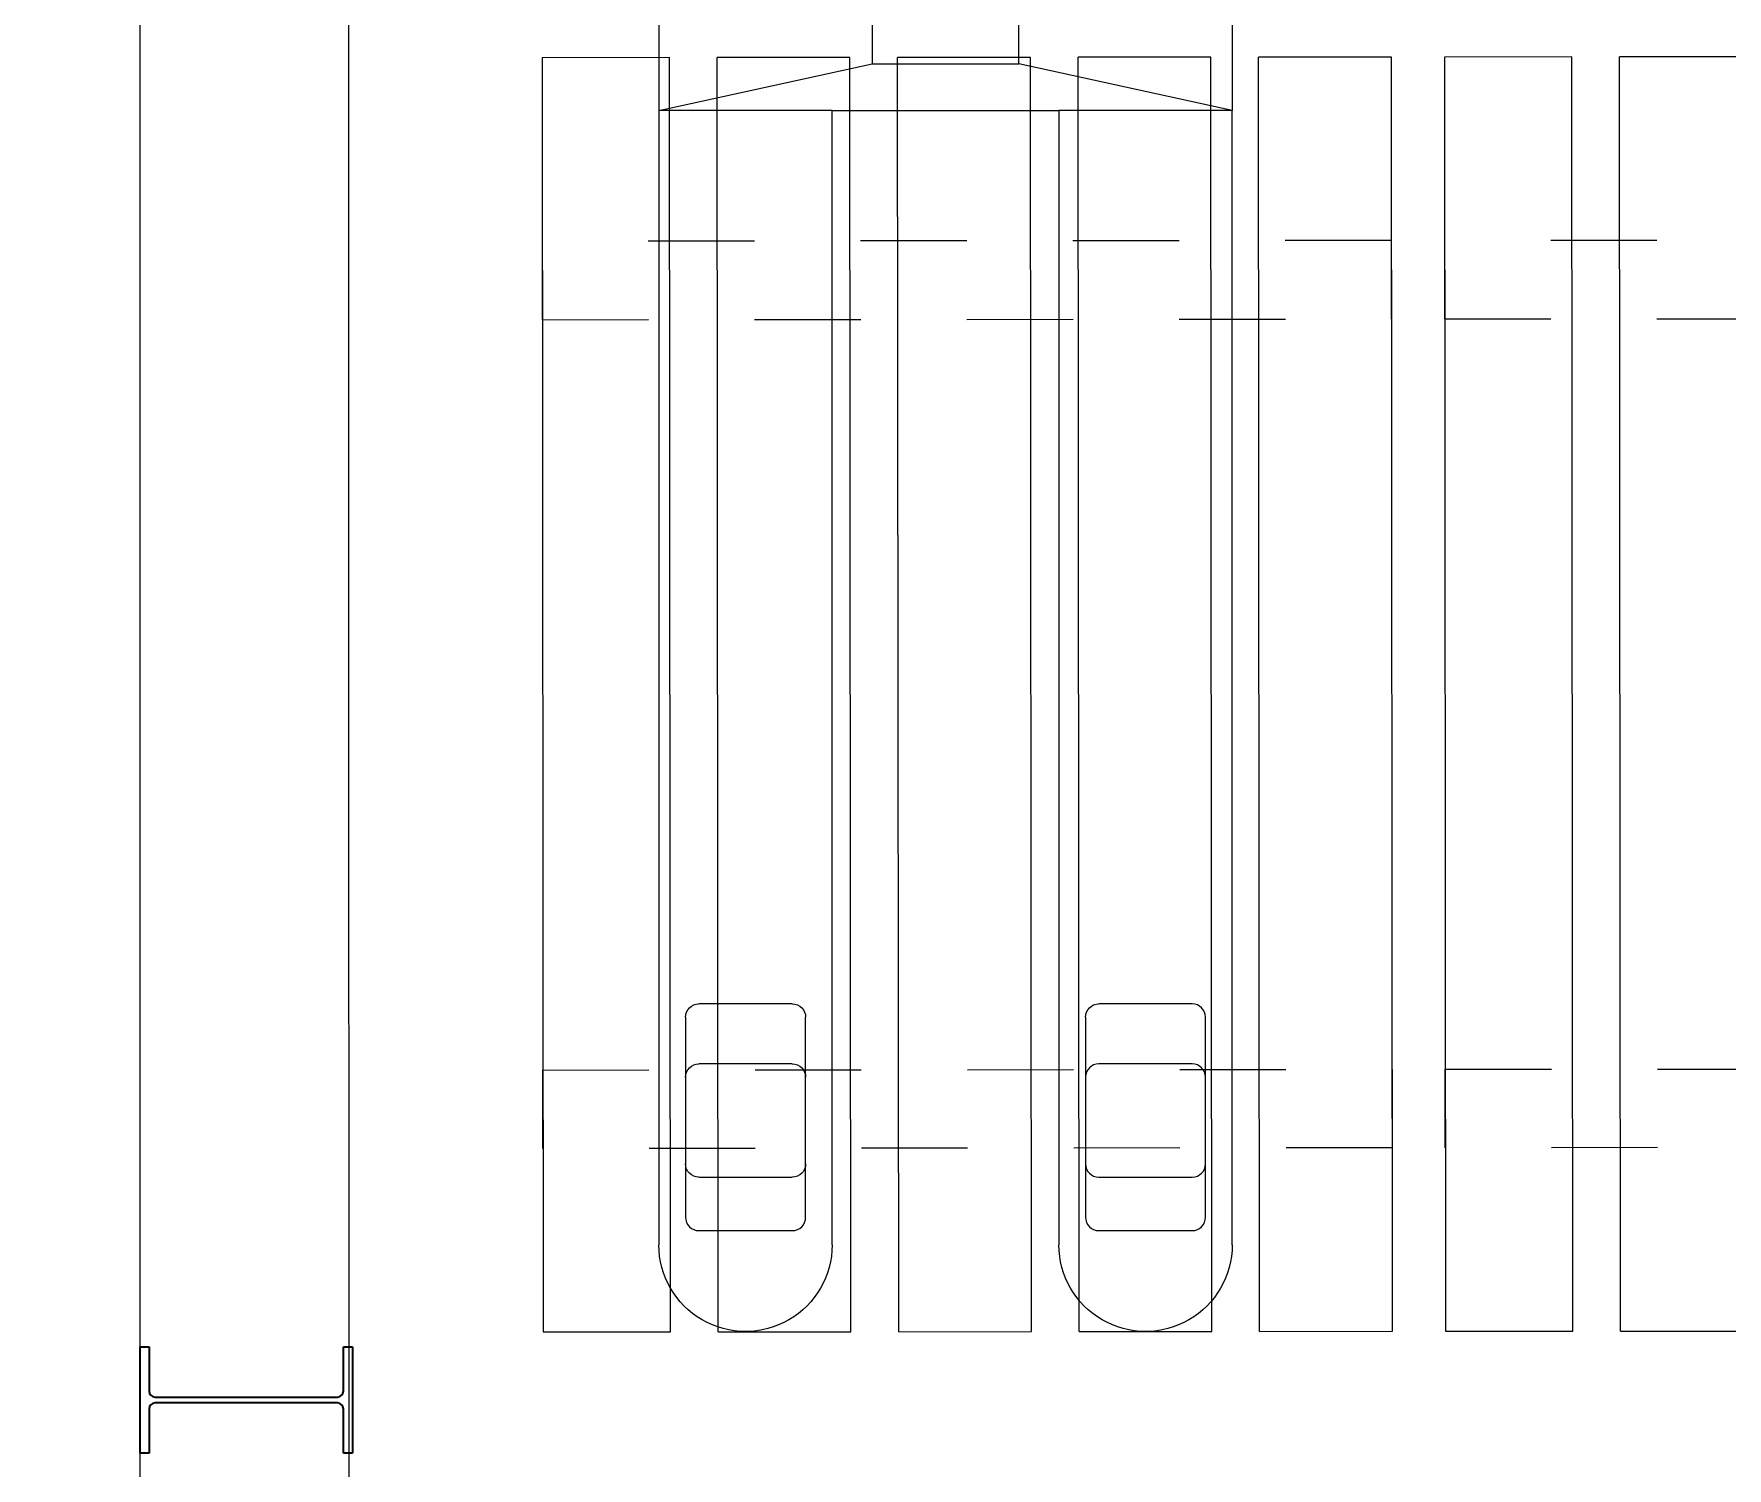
# Model space of a CAD drawing. Header units: millimetres. Extents: x 15590 to 15992, y 1055 to 1132.
# Drawn here: x 15896.668 to 15898.263, y 1108.389 to 1109.74 of the extents above; entities that cross this region are included whole.
import ezdxf

# ---------------------------------------------------------------- set-up
doc = ezdxf.new("R2010")
doc.units = ezdxf.units.MM
doc.header["$MEASUREMENT"] = 0
doc.linetypes.add('CACHE2', pattern=[0.1875, 0.125, -0.0625])
doc.layers.get('0').update_dxf_attribs({"lineweight": 9})
doc.layers.add('0$2E', color=7, linetype='Continuous', lineweight=0)
for name, color, linetype in [('Mobilier', 252, 'Continuous'), ('murs exterieurs.P', 7, 'Continuous'), ('structure', 7, 'Continuous')]:
    doc.layers.add(name, color=color, linetype=linetype)

# ---------------------------------------------------------------- blocks, each defined once
blk = doc.blocks.new('A$C29413FD8')
at = {"layer": 'Mobilier', "color": 34, "linetype": 'Continuous', "lineweight": 9}
for p, q in [((0.125, 1.2), (0, 1.2)), ((0, 1.2), (0, 0)), ((0.125, 1.2), (0.125, 0)), ((0.295, 1.2), (0.17, 1.2)), ((0.17, 1.2), (0.17, 0)), ((0.295, 1.2), (0.295, 0)), ((0.465, 1.2), (0.34, 1.2)), ((0.34, 1.2), (0.34, 0)), ((0.465, 1.2), (0.465, 0)), ((0.635, 1.2), (0.51, 1.2)), ((0.51, 1.2), (0.51, 0)), ((0.635, 1.2), (0.635, 0)), ((0.8, 1.2), (0.68, 1.2)), ((0.68, 1.2), (0.68, 0)), ((0.8, 0), (0.8, 1.2)), ((0, 0), (0.125, 0)), ((0.17, 0), (0.295, 0)), ((0.34, 0), (0.465, 0)), ((0.51, 0), (0.635, 0)), ((0.68, 0), (0.8, 0))]:
    blk.add_line(p, q, dxfattribs=at)
at = {"layer": 'Mobilier', "color": 34, "linetype": 'CACHE2', "lineweight": 9, "ltscale": 0.8}
for points in [[(0, 1.0272), (0.8, 1.0272), (0.8, 0.9533), (0, 0.9533)], [(0, 0.1728), (0.8, 0.1728), (0.8, 0.2467), (0, 0.2467)]]:
    blk.add_lwpolyline(points, close=True, dxfattribs=at)
blk = doc.blocks.new('A$C6FF46787')
at = {"layer": '0$2E', "color": 7, "linetype": 'Continuous', "lineweight": 5}
for p, q in [((0.6356, 1.1936), (0.6356, 1.3003)), ((0.7738, 1.3003), (0.7738, 1.1936)), ((0.4347, 1.2752), (0.4347, 1.1497)), ((0.9747, 1.2752), (0.9747, 1.1497)), ((0.4347, 1.1497), (0.6356, 1.1936)), ((0.7738, 1.1936), (0.6356, 1.1936)), ((0.9747, 1.1497), (0.7738, 1.1936)), ((0.4347, 1.1497), (0.5979, 1.1497)), ((0.4347, 0.0813), (0.4347, 1.1497)), ((0.8114, 1.1497), (0.5979, 1.1497)), ((0.5979, 1.1497), (0.5979, 0.0813)), ((0.8114, 1.1497), (0.9747, 1.1497)), ((0.8114, 0.0813), (0.8114, 1.1497)), ((0.9747, 1.1497), (0.9747, 0.0813)), ((0.4724, 0.3083), (0.5603, 0.3083)), ((0.8491, 0.3083), (0.937, 0.3083)), ((0.4598, 0.1073), (0.4598, 0.2957)), ((0.5728, 0.2957), (0.5728, 0.1073)), ((0.8365, 0.1073), (0.8365, 0.2957)), ((0.9496, 0.2957), (0.9496, 0.1073)), ((0.4724, 0.2517), (0.5603, 0.2517)), ((0.8491, 0.2517), (0.937, 0.2517)), ((0.5603, 0.145), (0.4724, 0.145)), ((0.937, 0.145), (0.8491, 0.145)), ((0.5603, 0.0948), (0.4724, 0.0948)), ((0.937, 0.0948), (0.8491, 0.0948))]:
    blk.add_line(p, q, dxfattribs=at)
at = {"layer": '0$2E', "color": 7, "linetype": 'Continuous', "lineweight": 5, "extrusion": (0, 0, -1)}
for centre, major_axis, start_param, end_param in [((0.4724, 0.2957), (-0.0126, 0), 0, 1.570796), ((0.4724, 0.2392), (-0.0126, 0), 0, 1.570796), ((0.5603, 0.2392), (0.0126, 0), 4.712389, 6.283185), ((0.4724, 0.1576), (0, -0.0126), 0, 1.570796), ((0.5603, 0.1576), (0.0126, 0), 0, 1.570796), ((0.4724, 0.1073), (0, -0.0126), 0, 1.570796), ((0.5603, 0.1073), (0.0126, 0), 0, 1.570796), ((0.8491, 0.1073), (0, -0.0126), 0, 1.570796), ((0.937, 0.1073), (0, -0.0126), 4.712389, 6.283185)]:
    blk.add_ellipse(centre, major_axis=major_axis, ratio=1, start_param=start_param, end_param=end_param, dxfattribs=at)
at = {"layer": '0$2E', "color": 7, "linetype": 'Continuous', "lineweight": 5}
for centre, major_axis, start_param, end_param in [((0.5603, 0.2957), (0.0126, 0), 0, 1.570796), ((0.8491, 0.2957), (0, 0.0126), 0, 1.570796), ((0.937, 0.2957), (0, 0.0126), 4.712389, 6.283185), ((0.8491, 0.2392), (-0.0126, 0), 4.712389, 6.283185), ((0.937, 0.2392), (0, 0.0126), 4.712389, 6.283185), ((0.8491, 0.1576), (0, -0.0126), 4.712389, 6.283185), ((0.937, 0.1576), (0, -0.0126), 0, 1.570796), ((0.5163, 0.0813), (0, -0.0816), 4.712389, 7.853982), ((0.8931, 0.0813), (-0.0816, 0), 0, 3.141593)]:
    blk.add_ellipse(centre, major_axis=major_axis, ratio=1, start_param=start_param, end_param=end_param, dxfattribs=at)

msp = doc.modelspace()

# ---------------------------------------------------------------- linework, layer by layer
msp.add_lwpolyline([(15899.769, 1110.4463), (15896.9648, 1110.446), (15896.965, 1107.1684), (15899.7693, 1107.1686)], close=True)
msp.add_circle((15910.6295, 1093.1562), 38.4411)
at = {"layer": 'murs exterieurs.P', "linetype": 'Continuous', "ltscale": 1000, "flags": 128}
msp.add_lwpolyline([(15896.7685, 1070.7037), (15896.7685, 1115.3534)], dxfattribs=at)
at = {"layer": 'structure', "color": 160, "linetype": 'Continuous', "lineweight": 35, "ltscale": 1000}
for p, q in [((15896.7685, 1108.5034), (15896.777, 1108.5034)), ((15896.7685, 1108.4034), (15896.7685, 1108.5034)), ((15896.777, 1108.5034), (15896.777, 1108.4618)), ((15896.96, 1108.4618), (15896.96, 1108.5034)), ((15896.96, 1108.5034), (15896.9685, 1108.5034)), ((15896.9685, 1108.5034), (15896.9685, 1108.4034)), ((15896.777, 1108.445), (15896.777, 1108.4034)), ((15896.7826, 1108.4562), (15896.9544, 1108.4562)), ((15896.9544, 1108.4506), (15896.7826, 1108.4506)), ((15896.96, 1108.4034), (15896.96, 1108.445)), ((15896.777, 1108.4034), (15896.7685, 1108.4034)), ((15896.9685, 1108.4034), (15896.96, 1108.4034))]:
    msp.add_line(p, q, dxfattribs=at)
for centre, start, end in [((15896.7826, 1108.4618), 180, 270), ((15896.9544, 1108.4618), 270, 0), ((15896.7826, 1108.445), 90, 180), ((15896.9544, 1108.445), 0, 90)]:
    msp.add_arc(centre, 0.0056, start, end, dxfattribs=at)

# ---------------------------------------------------------------- block references
at = {"xscale": -1}
msp.add_blockref('A$C6FF46787', (15898.2319, 1108.5182), dxfattribs=at)
at = {"rotation": 180.046047387986}
for p in [(15898.7971, 1109.7188), (15897.9471, 1109.7181)]:
    msp.add_blockref('A$C29413FD8', p, dxfattribs=at)

doc.saveas('drawing.dxf')
